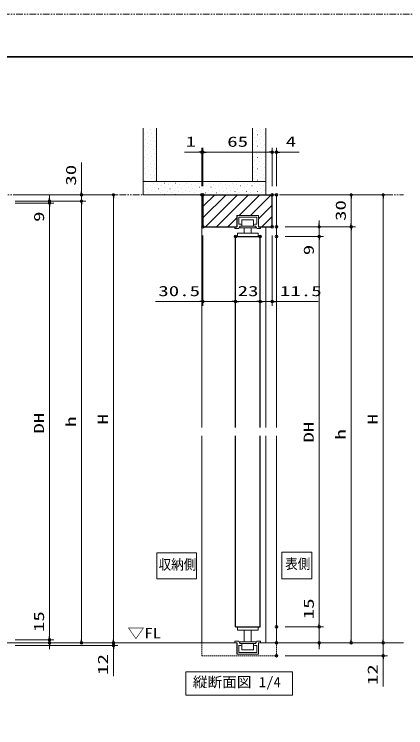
# Model space of a CAD drawing. Units: millimetres, scale not verified. Extents: x -1306 to 1306, y -607 to 607.
# Drawn here: x -646 to -279, y -75 to 594 of the extents above; entities that cross this region are included whole.
import ezdxf
from ezdxf.enums import TextEntityAlignment as Align

# ---------------------------------------------------------------- set-up
doc = ezdxf.new("R2010")
doc.units = ezdxf.units.MM
doc.header["$LTSCALE"] = 5
doc.header["$PDMODE"] = 32
doc.header["$PDSIZE"] = 2.5
doc.linetypes.add('USER1', pattern=[0.375, 0.25, -0.125])
doc.linetypes.add('USER2', pattern=[2.5, 1.25, -0.25, 0.25, -0.25, 0.25, -0.25])
for name, color, linetype, lineweight in [('0-1_線(白)', 7, 'Continuous', 30), ('0-2_線(黄)', 2, 'Continuous', 15), ('0-3_線(水)', 4, 'Continuous', 9), ('0-5_ハッチング', 6, 'Continuous', 9), ('0-6_点線(黄)', 2, 'USER1', 15), ('0-7_寸法線', 3, 'Continuous', 13), ('0-8_陰線', 4, 'USER2', 9), ('0-9_0', 3, 'Continuous', 25), ('0-A_DEFPOINTS', 7, 'Continuous', 5), ('0-C_図面枠', 7, 'Continuous', 35)]:
    doc.layers.add(name, color=color, linetype=linetype, lineweight=lineweight)
doc.styles.add('ＭＳ ゴシック', font='')
doc.styles.get('ＭＳ ゴシック').set_extended_font_data('MS Gothic')

# ---------------------------------------------------------------- blocks, each defined once
blk = doc.blocks.new('_DOT')
at = {"layer": '0-9_0'}
blk.add_line((-2.5, 0), (-5, 0), dxfattribs=at)
for points in [[(0, 0), (-2.5, 0), (-2.48, 0.313)], [(0, 0), (-2.48, -0.313), (-2.5, 0)], [(0, 0), (-2.48, 0.313), (-2.421, 0.622)], [(0, 0), (-2.421, -0.622), (-2.48, -0.313)], [(0, 0), (-2.421, 0.622), (-2.324, 0.92)], [(0, 0), (-2.324, -0.92), (-2.421, -0.622)], [(0, 0), (-2.324, 0.92), (-2.191, 1.204)], [(0, 0), (-2.191, -1.204), (-2.324, -0.92)], [(0, 0), (-2.191, 1.204), (-2.023, 1.469)], [(0, 0), (-2.023, -1.469), (-2.191, -1.204)], [(0, 0), (-2.023, 1.469), (-1.822, 1.711)], [(0, 0), (-1.822, -1.711), (-2.023, -1.469)], [(0, 0), (-1.822, 1.711), (-1.594, 1.926)], [(0, 0), (-1.594, -1.926), (-1.822, -1.711)], [(0, 0), (-1.594, 1.926), (-1.34, 2.111)], [(0, 0), (-1.34, -2.111), (-1.594, -1.926)], [(0, 0), (-1.34, 2.111), (-1.064, 2.262)], [(0, 0), (-1.064, -2.262), (-1.34, -2.111)], [(0, 0), (-1.064, 2.262), (-0.773, 2.378)], [(0, 0), (-0.773, -2.378), (-1.064, -2.262)], [(0, 0), (-0.773, 2.378), (-0.468, 2.456)], [(0, 0), (-0.468, -2.456), (-0.773, -2.378)], [(0, 0), (-0.468, 2.456), (-0.157, 2.495)], [(0, 0), (-0.157, -2.495), (-0.468, -2.456)], [(0, 0), (-0.157, 2.495), (0.157, 2.495)], [(0, 0), (0.157, -2.495), (-0.157, -2.495)], [(0, 0), (0.157, 2.495), (0.468, 2.456)], [(0, 0), (0.468, 2.456), (0.773, 2.378)], [(0, 0), (0.773, 2.378), (1.064, 2.262)], [(0, 0), (1.064, 2.262), (1.34, 2.111)], [(0, 0), (1.34, 2.111), (1.594, 1.926)], [(0, 0), (1.594, 1.926), (1.822, 1.711)], [(0, 0), (1.822, 1.711), (2.023, 1.469)], [(0, 0), (2.023, 1.469), (2.191, 1.204)], [(0, 0), (2.191, 1.204), (2.324, 0.92)], [(0, 0), (2.324, 0.92), (2.421, 0.622)], [(0, 0), (2.421, 0.622), (2.48, 0.313)], [(0, 0), (2.48, 0.313), (2.5, 0)], [(0, 0), (0.468, -2.456), (0.157, -2.495)], [(0, 0), (0.773, -2.378), (0.468, -2.456)], [(0, 0), (1.064, -2.262), (0.773, -2.378)], [(0, 0), (1.34, -2.111), (1.064, -2.262)], [(0, 0), (1.594, -1.926), (1.34, -2.111)], [(0, 0), (1.822, -1.711), (1.594, -1.926)], [(0, 0), (2.023, -1.469), (1.822, -1.711)], [(0, 0), (2.191, -1.204), (2.023, -1.469)], [(0, 0), (2.324, -0.92), (2.191, -1.204)], [(0, 0), (2.421, -0.622), (2.324, -0.92)], [(0, 0), (2.48, -0.313), (2.421, -0.622)], [(0, 0), (2.5, 0), (2.48, -0.313)]]:
    blk.add_solid(points, dxfattribs=at)

msp = doc.modelspace()

# ---------------------------------------------------------------- linework, layer by layer
at = {"layer": '0-1_線(白)'}
for p, q in [((-469.094, 424.763), (-469.094, 394.763)), ((-469.094, 424.763), (-404.094, 424.763)), ((-404.094, 394.763), (-404.094, 424.763)), ((-469.094, 394.763), (-437.294, 394.763)), ((-416.894, 394.763), (-404.094, 394.763)), ((-438.594, 385.763), (-415.594, 385.763)), ((-438.594, 206.763), (-438.594, 385.763)), ((-415.594, 206.763), (-415.594, 385.763)), ((-438.594, 19.763), (-438.594, 198.763)), ((-415.594, 19.763), (-415.594, 198.763)), ((-438.594, 19.763), (-415.594, 19.763))]:
    msp.add_line(p, q, dxfattribs=at)
at = {"layer": '0-2_線(黄)'}
for p, q in [((-525.094, 487.263), (-525.094, 424.763)), ((-512.594, 437.263), (-512.594, 487.263)), ((-422.594, 437.263), (-422.594, 487.263)), ((-410.094, 424.763), (-410.094, 487.263)), ((-525.094, 437.263), (-410.094, 437.263)), ((-525.094, 424.763), (-470.094, 424.763)), ((-1247.236, 4.763), (-437.294, 4.763)), ((-416.894, 4.763), (-281.081, 4.763))]:
    msp.add_line(p, q, dxfattribs=at)
msp.add_lwpolyline([(-485.207, -22.237), (-384.981, -22.237), (-384.981, -44.072), (-485.207, -44.072)], close=True, dxfattribs=at)
at = {"layer": '0-3_線(水)'}
for p, q in [((-400.094, 424.763), (-470.094, 424.763)), ((-470.094, 424.763), (-470.094, 206.763)), ((-400.094, 424.763), (-400.094, 206.763)), ((-435.594, 403.763), (-418.594, 403.763)), ((-435.594, 403.763), (-435.594, 397.263)), ((-418.594, 403.763), (-418.594, 397.263)), ((-439.094, 394.763), (-439.094, 393.263)), ((-437.094, 394.763), (-437.294, 394.763)), ((-435.594, 397.263), (-433.594, 397.263)), ((-434.594, 395.263), (-435.594, 393.263)), ((-418.594, 397.263), (-420.594, 397.263)), ((-419.594, 395.263), (-418.594, 393.263)), ((-417.094, 394.763), (-416.894, 394.763)), ((-415.094, 394.763), (-415.094, 393.263)), ((-410.094, 394.763), (-410.094, 206.763)), ((-439.094, 393.263), (-435.594, 393.263)), ((-430.344, 393.763), (-430.344, 388.963)), ((-423.844, 393.763), (-423.844, 388.963)), ((-415.094, 393.263), (-418.594, 393.263)), ((-470.094, 198.763), (-470.094, 4.763)), ((-410.094, 198.763), (-410.094, 4.763)), ((-400.094, 198.763), (-400.094, 4.763)), ((-430.344, 5.763), (-430.344, 16.563)), ((-423.844, 5.763), (-423.844, 16.563)), ((-439.094, 6.263), (-435.594, 6.263)), ((-434.594, 4.263), (-435.594, 6.263)), ((-435.594, 2.263), (-433.594, 2.263)), ((-435.594, -4.237), (-435.594, 2.263)), ((-418.594, 2.263), (-420.594, 2.263)), ((-419.594, 4.263), (-418.594, 6.263)), ((-415.094, 6.263), (-418.594, 6.263)), ((-418.594, -4.237), (-418.594, 2.263)), ((-415.094, 4.763), (-415.094, 6.263)), ((-418.594, -4.237), (-435.594, -4.237))]:
    msp.add_line(p, q, dxfattribs=at)
for points in [[(-437.094, 394.763), (-437.094, 405.263), (-417.094, 405.263), (-417.094, 394.763)], [(-432.544, 395.263), (-432.544, 401.263), (-421.644, 401.263), (-421.644, 395.263)], [(-436.794, 385.763), (-436.794, 388.963), (-417.394, 388.963), (-417.394, 385.763)], [(-436.794, 19.763), (-436.794, 16.563), (-417.394, 16.563), (-417.394, 19.763)], [(-415.094, 4.763), (-417.094, 4.763), (-417.094, -5.737), (-437.094, -5.737), (-437.094, 4.763), (-439.094, 4.763), (-439.094, 6.263)], [(-432.544, 4.263), (-432.544, -1.737), (-421.644, -1.737), (-421.644, 4.263)]]:
    msp.add_lwpolyline(points, dxfattribs=at)
for points in [[(-434.594, 395.263), (-434.594, 393.763), (-419.594, 393.763), (-419.594, 395.263)], [(-434.594, 4.263), (-434.594, 5.763), (-419.594, 5.763), (-419.594, 4.263)]]:
    msp.add_lwpolyline(points, close=True, dxfattribs=at)
for centre, start, end in [((-433.594, 396.263), 270, 89.99996), ((-420.594, 396.263), 90, 270), ((-433.594, 3.263), 270, 89.99996), ((-420.594, 3.263), 90, 270)]:
    msp.add_arc(centre, 1, start, end, dxfattribs=at)
at = {"layer": '0-5_ハッチング'}
for p, q in [((-521.257, 483.558), (-521.207, 483.558)), ((-518.605, 486.21), (-518.555, 486.21)), ((-517.279, 482.232), (-517.229, 482.232)), ((-514.627, 484.884), (-514.577, 484.884)), ((-421.82, 482.232), (-421.77, 482.232)), ((-419.168, 484.884), (-419.118, 484.884)), ((-415.19, 483.558), (-415.14, 483.558)), ((-412.539, 486.21), (-412.489, 486.21)), ((-411.213, 482.232), (-411.163, 482.232)), ((-523.908, 480.907), (-523.858, 480.907)), ((-522.582, 476.929), (-522.532, 476.929)), ((-519.931, 479.581), (-519.881, 479.581)), ((-518.605, 475.603), (-518.555, 475.603)), ((-515.953, 478.255), (-515.903, 478.255)), ((-513.302, 480.907), (-513.252, 480.907)), ((-420.494, 478.255), (-420.444, 478.255)), ((-417.842, 480.907), (-417.792, 480.907)), ((-416.516, 476.929), (-416.466, 476.929)), ((-413.865, 479.581), (-413.815, 479.581)), ((-412.539, 475.603), (-412.489, 475.603)), ((-523.908, 470.3), (-523.858, 470.3)), ((-521.257, 472.952), (-521.207, 472.952)), ((-519.931, 468.974), (-519.881, 468.974)), ((-517.279, 471.626), (-517.229, 471.626)), ((-514.627, 474.277), (-514.577, 474.277)), ((-513.302, 470.3), (-513.252, 470.3)), ((-421.82, 471.626), (-421.77, 471.626)), ((-419.168, 474.277), (-419.118, 474.277)), ((-417.842, 470.3), (-417.792, 470.3)), ((-415.19, 472.952), (-415.14, 472.952)), ((-413.865, 468.974), (-413.815, 468.974)), ((-411.213, 471.626), (-411.163, 471.626)), ((-522.582, 466.322), (-522.532, 466.322)), ((-521.257, 462.345), (-521.207, 462.345)), ((-518.605, 464.997), (-518.555, 464.997)), ((-515.953, 467.648), (-515.903, 467.648)), ((-514.627, 463.671), (-514.577, 463.671)), ((-420.494, 467.648), (-420.444, 467.648)), ((-419.168, 463.671), (-419.118, 463.671)), ((-416.516, 466.322), (-416.466, 466.322)), ((-415.19, 462.345), (-415.14, 462.345)), ((-412.539, 464.997), (-412.489, 464.997)), ((-523.908, 459.693), (-523.858, 459.693)), ((-522.582, 455.716), (-522.532, 455.716)), ((-519.931, 458.367), (-519.881, 458.367)), ((-517.279, 461.019), (-517.229, 461.019)), ((-515.953, 457.042), (-515.903, 457.042)), ((-513.302, 459.693), (-513.252, 459.693)), ((-421.82, 461.019), (-421.77, 461.019)), ((-420.494, 457.042), (-420.444, 457.042)), ((-417.842, 459.693), (-417.792, 459.693)), ((-416.516, 455.716), (-416.466, 455.716)), ((-413.865, 458.367), (-413.815, 458.367)), ((-411.213, 461.019), (-411.163, 461.019)), ((-523.908, 449.087), (-523.858, 449.087)), ((-521.257, 451.738), (-521.207, 451.738)), ((-518.605, 454.39), (-518.555, 454.39)), ((-517.279, 450.413), (-517.229, 450.413)), ((-514.627, 453.064), (-514.577, 453.064)), ((-513.302, 449.087), (-513.252, 449.087)), ((-421.82, 450.413), (-421.77, 450.413)), ((-419.168, 453.064), (-419.118, 453.064)), ((-417.842, 449.087), (-417.792, 449.087)), ((-415.19, 451.738), (-415.14, 451.738)), ((-412.539, 454.39), (-412.489, 454.39)), ((-411.213, 450.413), (-411.163, 450.413)), ((-522.582, 445.109), (-522.532, 445.109)), ((-519.931, 447.761), (-519.881, 447.761)), ((-518.605, 443.783), (-518.555, 443.783)), ((-515.953, 446.435), (-515.903, 446.435)), ((-514.627, 442.458), (-514.577, 442.458)), ((-420.494, 446.435), (-420.444, 446.435)), ((-419.168, 442.458), (-419.118, 442.458)), ((-416.516, 445.109), (-416.466, 445.109)), ((-413.865, 447.761), (-413.815, 447.761)), ((-412.539, 443.783), (-412.489, 443.783)), ((-523.908, 438.48), (-523.858, 438.48)), ((-521.257, 441.132), (-521.207, 441.132)), ((-519.931, 437.154), (-519.881, 437.154)), ((-517.279, 439.806), (-517.229, 439.806)), ((-515.953, 435.828), (-515.903, 435.828)), ((-513.302, 438.48), (-513.252, 438.48)), ((-509.324, 437.154), (-509.274, 437.154)), ((-505.347, 435.828), (-505.297, 435.828)), ((-498.717, 437.154), (-498.667, 437.154)), ((-494.74, 435.828), (-494.69, 435.828)), ((-488.111, 437.154), (-488.061, 437.154)), ((-484.133, 435.828), (-484.083, 435.828)), ((-477.504, 437.154), (-477.454, 437.154)), ((-473.527, 435.828), (-473.477, 435.828)), ((-466.898, 437.154), (-466.848, 437.154)), ((-462.92, 435.828), (-462.87, 435.828)), ((-456.291, 437.154), (-456.241, 437.154)), ((-452.314, 435.828), (-452.264, 435.828)), ((-445.684, 437.154), (-445.634, 437.154)), ((-441.707, 435.828), (-441.657, 435.828)), ((-435.078, 437.154), (-435.028, 437.154)), ((-431.1, 435.828), (-431.05, 435.828)), ((-424.471, 437.154), (-424.421, 437.154)), ((-421.82, 439.806), (-421.77, 439.806)), ((-420.494, 435.828), (-420.444, 435.828)), ((-417.842, 438.48), (-417.792, 438.48)), ((-415.19, 441.132), (-415.14, 441.132)), ((-413.865, 437.154), (-413.815, 437.154)), ((-411.213, 439.806), (-411.163, 439.806)), ((-522.582, 434.503), (-522.532, 434.503)), ((-521.257, 430.525), (-521.207, 430.525)), ((-518.605, 433.177), (-518.555, 433.177)), ((-517.279, 429.199), (-517.229, 429.199)), ((-514.627, 431.851), (-514.577, 431.851)), ((-511.976, 434.503), (-511.926, 434.503)), ((-510.65, 430.525), (-510.6, 430.525)), ((-507.998, 433.177), (-507.948, 433.177)), ((-506.672, 429.199), (-506.622, 429.199)), ((-504.021, 431.851), (-503.971, 431.851)), ((-501.369, 434.503), (-501.319, 434.503)), ((-500.043, 430.525), (-499.993, 430.525)), ((-497.392, 433.177), (-497.342, 433.177)), ((-496.066, 429.199), (-496.016, 429.199)), ((-493.414, 431.851), (-493.364, 431.851)), ((-490.763, 434.503), (-490.713, 434.503)), ((-489.437, 430.525), (-489.387, 430.525)), ((-486.785, 433.177), (-486.735, 433.177)), ((-485.459, 429.199), (-485.409, 429.199)), ((-482.808, 431.851), (-482.758, 431.851)), ((-480.156, 434.503), (-480.106, 434.503)), ((-478.83, 430.525), (-478.78, 430.525)), ((-476.178, 433.177), (-476.128, 433.177)), ((-474.853, 429.199), (-474.803, 429.199)), ((-472.201, 431.851), (-472.151, 431.851)), ((-469.549, 434.503), (-469.499, 434.503)), ((-468.224, 430.525), (-468.174, 430.525)), ((-465.572, 433.177), (-465.522, 433.177)), ((-464.246, 429.199), (-464.196, 429.199)), ((-461.594, 431.851), (-461.544, 431.851)), ((-458.943, 434.503), (-458.893, 434.503)), ((-457.617, 430.525), (-457.567, 430.525)), ((-454.965, 433.177), (-454.915, 433.177)), ((-453.639, 429.199), (-453.589, 429.199)), ((-450.988, 431.851), (-450.938, 431.851)), ((-448.336, 434.503), (-448.286, 434.503)), ((-447.01, 430.525), (-446.96, 430.525)), ((-444.359, 433.177), (-444.309, 433.177)), ((-443.033, 429.199), (-442.983, 429.199)), ((-440.381, 431.851), (-440.331, 431.851)), ((-437.73, 434.503), (-437.68, 434.503)), ((-436.404, 430.525), (-436.354, 430.525)), ((-433.752, 433.177), (-433.702, 433.177)), ((-432.426, 429.199), (-432.376, 429.199)), ((-429.775, 431.851), (-429.725, 431.851)), ((-427.123, 434.503), (-427.073, 434.503)), ((-425.797, 430.525), (-425.747, 430.525)), ((-423.145, 433.177), (-423.095, 433.177)), ((-421.82, 429.199), (-421.77, 429.199)), ((-419.168, 431.851), (-419.118, 431.851)), ((-416.516, 434.503), (-416.466, 434.503)), ((-415.19, 430.525), (-415.14, 430.525)), ((-412.539, 433.177), (-412.489, 433.177)), ((-411.213, 429.199), (-411.163, 429.199)), ((-523.908, 427.874), (-523.858, 427.874)), ((-519.931, 426.548), (-519.881, 426.548)), ((-515.953, 425.222), (-515.903, 425.222)), ((-513.302, 427.874), (-513.252, 427.874)), ((-509.324, 426.548), (-509.274, 426.548)), ((-505.347, 425.222), (-505.297, 425.222)), ((-502.695, 427.874), (-502.645, 427.874)), ((-498.717, 426.548), (-498.667, 426.548)), ((-494.74, 425.222), (-494.69, 425.222)), ((-492.088, 427.874), (-492.038, 427.874)), ((-488.111, 426.548), (-488.061, 426.548)), ((-484.133, 425.222), (-484.083, 425.222)), ((-481.482, 427.874), (-481.432, 427.874)), ((-477.504, 426.548), (-477.454, 426.548)), ((-473.527, 425.222), (-473.477, 425.222)), ((-470.875, 427.874), (-470.825, 427.874)), ((-469.094, 424.351), (-468.682, 424.763)), ((-469.094, 413.744), (-458.076, 424.763)), ((-469.094, 403.138), (-447.469, 424.763)), ((-466.898, 426.548), (-466.848, 426.548)), ((-466.862, 394.763), (-436.862, 424.763)), ((-462.92, 425.222), (-462.87, 425.222)), ((-460.269, 427.874), (-460.219, 427.874)), ((-456.291, 426.548), (-456.241, 426.548)), ((-456.256, 394.763), (-426.256, 424.763)), ((-452.314, 425.222), (-452.264, 425.222)), ((-449.662, 427.874), (-449.612, 427.874)), ((-445.684, 426.548), (-445.634, 426.548)), ((-441.707, 425.222), (-441.657, 425.222)), ((-439.055, 427.874), (-439.005, 427.874)), ((-435.149, 405.263), (-415.649, 424.763)), ((-435.078, 426.548), (-435.028, 426.548)), ((-431.1, 425.222), (-431.05, 425.222)), ((-428.449, 427.874), (-428.399, 427.874)), ((-424.543, 405.263), (-405.043, 424.763)), ((-424.471, 426.548), (-424.421, 426.548)), ((-420.494, 425.222), (-420.444, 425.222)), ((-417.842, 427.874), (-417.792, 427.874)), ((-413.865, 426.548), (-413.815, 426.548)), ((-416.894, 402.305), (-404.094, 415.105)), ((-445.649, 394.763), (-437.294, 403.118)), ((-413.829, 394.763), (-404.094, 404.498))]:
    msp.add_line(p, q, dxfattribs=at)
at = {"layer": '0-6_点線(黄)'}
for p, q in [((-470.094, 4.763), (-470.094, -7.237)), ((-400.094, 4.763), (-400.094, -7.237)), ((-470.094, -7.237), (-400.094, -7.237))]:
    msp.add_line(p, q, dxfattribs=at)
at = {"layer": '0-7_寸法線'}
for p, q in [((-470.094, 432.763), (-470.094, 468.763)), ((-469.094, 432.763), (-469.094, 468.763)), ((-469.094, 432.763), (-469.094, 468.763)), ((-404.094, 432.763), (-404.094, 468.763)), ((-404.094, 432.763), (-404.094, 468.763)), ((-400.094, 432.763), (-400.094, 468.763)), ((-473.094, 464.763), (-486.475, 464.763)), ((-469.094, 464.763), (-470.094, 464.763)), ((-466.094, 464.763), (-407.094, 464.763)), ((-466.094, 464.763), (-463.094, 464.763)), ((-407.094, 464.763), (-410.094, 464.763)), ((-404.094, 464.763), (-400.094, 464.763)), ((-397.094, 464.763), (-378.951, 464.763)), ((-583.08, 427.763), (-583.08, 454.954)), ((-645.08, 424.763), (-549.08, 424.763)), ((-645.08, 424.763), (-579.08, 424.763)), ((-613.08, 421.763), (-613.08, 424.763)), ((-583.08, 418.763), (-583.08, 424.763)), ((-553.08, 421.763), (-553.08, 7.763)), ((-392.094, 424.763), (-296.094, 424.763)), ((-392.094, 424.763), (-326.094, 424.763)), ((-330.094, 421.763), (-330.094, 397.763)), ((-300.094, 421.763), (-300.094, 7.763)), ((-645.08, 418.763), (-579.08, 418.763)), ((-645.08, 418.763), (-579.08, 418.763)), ((-645.08, 418.763), (-609.08, 418.763)), ((-645.08, 416.963), (-609.08, 416.963)), ((-645.08, 416.963), (-609.08, 416.963)), ((-613.08, 418.763), (-613.08, 416.963)), ((-583.08, 415.763), (-583.08, 412.763)), ((-583.08, 415.763), (-583.08, 7.763)), ((-613.08, 413.963), (-613.08, 10.763)), ((-613.08, 413.963), (-613.08, 396.773)), ((-392.094, 394.763), (-326.094, 394.763)), ((-392.094, 394.763), (-326.094, 394.763)), ((-392.094, 394.763), (-356.094, 394.763)), ((-360.094, 397.763), (-360.094, 400.763)), ((-360.094, 394.763), (-360.094, 385.763)), ((-330.094, 391.763), (-330.094, 7.763)), ((-469.094, 386.763), (-469.094, 320.763)), ((-404.094, 386.763), (-404.094, 320.763)), ((-392.094, 385.763), (-356.094, 385.763)), ((-392.094, 385.763), (-356.094, 385.763)), ((-360.094, 382.763), (-360.094, 22.763)), ((-360.094, 382.763), (-360.094, 365.573)), ((-438.594, 377.763), (-438.594, 320.763)), ((-438.594, 377.763), (-438.594, 320.763)), ((-415.594, 377.763), (-415.594, 320.763)), ((-415.594, 377.763), (-415.594, 320.763)), ((-472.094, 324.763), (-513.571, 324.763)), ((-438.594, 324.763), (-469.094, 324.763)), ((-441.594, 324.763), (-444.594, 324.763)), ((-438.594, 324.763), (-415.594, 324.763)), ((-435.594, 324.763), (-432.594, 324.763)), ((-418.594, 324.763), (-421.594, 324.763)), ((-415.594, 324.763), (-404.094, 324.763)), ((-412.594, 324.763), (-409.594, 324.763)), ((-401.094, 324.763), (-361.047, 324.763)), ((-360.094, 22.763), (-360.094, 48.525)), ((-613.08, 10.763), (-613.08, 36.525)), ((-392.094, 19.763), (-356.094, 19.763)), ((-392.094, 19.763), (-356.094, 19.763)), ((-360.094, 4.763), (-360.094, 19.763)), ((-645.08, 7.763), (-609.08, 7.763)), ((-645.08, 7.763), (-609.08, 7.763)), ((-613.08, 4.763), (-613.08, 7.763)), ((-553.08, 7.763), (-553.08, 10.763)), ((-300.094, 7.763), (-300.094, 10.763)), ((-645.08, 4.763), (-549.08, 4.763)), ((-645.08, 4.763), (-609.08, 4.763)), ((-645.08, 4.763), (-579.08, 4.763)), ((-645.08, 4.763), (-549.08, 4.763)), ((-645.08, 2.363), (-549.08, 2.363)), ((-613.08, 1.763), (-613.08, -1.237)), ((-553.08, 4.763), (-553.08, 2.363)), ((-392.094, 4.763), (-296.094, 4.763)), ((-392.094, 4.763), (-326.094, 4.763)), ((-392.094, 4.763), (-356.094, 4.763)), ((-392.094, 4.763), (-296.094, 4.763)), ((-360.094, 1.763), (-360.094, -1.237)), ((-300.094, 4.763), (-300.094, -7.237)), ((-553.08, -0.637), (-553.08, -26.399)), ((-392.094, -7.237), (-296.094, -7.237)), ((-300.094, -10.237), (-300.094, -35.999))]:
    msp.add_line(p, q, dxfattribs=at)
for points in [[(-437.294, 394.763), (-437.294, 405.263), (-416.894, 405.263), (-416.894, 394.763)], [(-437.294, 4.763), (-437.294, -5.737), (-416.894, -5.737), (-416.894, 4.763)]]:
    msp.add_lwpolyline(points, dxfattribs=at)
for points in [[(-512.49, 64.692), (-512.49, 89.209), (-475.094, 89.209), (-475.094, 64.692)], [(-395.094, 64.692), (-395.094, 89.849), (-366.929, 89.849), (-366.929, 64.692)]]:
    msp.add_lwpolyline(points, close=True, dxfattribs=at)
at = {"layer": '0-8_陰線'}
for p, q in [((387.036, 594), (-1292.964, 594)), ((-1247.236, 424.763), (-281.081, 424.763))]:
    msp.add_line(p, q, dxfattribs=at)
at = {"layer": '0-A_DEFPOINTS'}
for p in [(-470.094, 464.763), (-404.094, 464.763), (-400.094, 464.763), (-583.08, 424.763), (-470.094, 424.763), (-469.094, 424.763), (-404.094, 424.763), (-400.094, 424.763), (-400.094, 424.763), (-613.08, 418.763), (-469.094, 394.763), (-404.094, 394.763), (-400.094, 394.763), (-330.094, 394.763), (-438.594, 385.763), (-415.594, 385.763), (-400.094, 385.763), (-400.094, 385.763), (-360.094, 385.763), (-438.594, 324.763), (-415.594, 324.763), (-404.094, 324.763), (-400.094, 19.763), (-360.094, 19.763), (-613.08, 7.763), (-613.08, 4.763), (-583.08, 4.763), (-553.08, 4.763), (-553.08, 2.363), (-400.094, 4.763), (-360.094, 4.763), (-330.094, 4.763), (-300.094, 4.763), (-400.094, -7.237), (-300.094, -7.237)]:
    msp.add_point(p, dxfattribs=at)
at = {"layer": '0-C_図面枠'}
msp.add_lwpolyline([(-1252.964, -554), (347.036, -554), (347.036, 554), (-1252.964, 554)], close=True, dxfattribs=at)

# ---------------------------------------------------------------- block references
at = {"layer": '0-7_寸法線', "xscale": 0.6, "yscale": 0.6}
for p in [(-470.094, 464.763), (-404.094, 464.763), (-404.094, 464.763), (-469.094, 324.763), (-438.594, 324.763), (-415.594, 324.763)]:
    msp.add_blockref('_DOT', p, dxfattribs=at)
for p, rotation in [((-469.094, 464.763), 180), ((-469.094, 464.763), 180), ((-400.094, 464.763), 180), ((-613.08, 418.763), 270), ((-583.08, 424.763), 270), ((-553.08, 424.763), 90), ((-330.094, 424.763), 90), ((-300.094, 424.763), 90), ((-613.08, 416.963), 90), ((-613.08, 416.963), 90), ((-583.08, 418.763), 90), ((-583.08, 418.763), 90), ((-360.094, 394.763), 270), ((-330.094, 394.763), 270), ((-330.094, 394.763), 90), ((-360.094, 385.763), 90), ((-360.094, 385.763), 90), ((-438.594, 324.763), 180), ((-415.594, 324.763), 180), ((-404.094, 324.763), 180), ((-360.094, 19.763), 270), ((-360.094, 19.763), 270), ((-613.08, 7.763), 270), ((-613.08, 7.763), 270), ((-583.08, 4.763), 270), ((-553.08, 4.763), 270), ((-553.08, 4.763), 270), ((-330.094, 4.763), 270), ((-300.094, 4.763), 270), ((-300.094, 4.763), 270), ((-613.08, 4.763), 90), ((-553.08, 2.363), 90), ((-360.094, 4.763), 90), ((-300.094, -7.237), 90)]:
    msp.add_blockref('_DOT', p, dxfattribs=dict(at, rotation=rotation))

# ---------------------------------------------------------------- texts
at = {"layer": '0-2_線(黄)', "style": 'ＭＳ ゴシック'}
for s, width, p in [('▽FL', 1.2, (-539.805, 6.207)), ('縦断面図 1/4', 1.05, (-478.653, -39.615))]:
    msp.add_text(s, height=9.621, dxfattribs=dict(at, width=width)).set_placement(p, align=Align.BOTTOM_LEFT)
at = {"layer": '0-7_寸法線', "style": 'ＭＳ ゴシック'}
for s, width, p in [('1', 1.5, (-485.332, 466.913)), ('65', 1.5, (-446.356, 466.913)), ('4', 1.5, (-391.523, 466.913)), ('30.5', 1.5, (-510.999, 326.913)), ('23', 1.5, (-436.618, 326.913)), ('11.5', 1.5, (-396.951, 326.913)), ('収納側', 0.9, (-510.743, 70.586)), ('表側', 0.9, (-391.967, 71.19))]:
    msp.add_text(s, height=9.604, dxfattribs=dict(at, width=width)).set_placement(p, align=Align.BOTTOM_LEFT)
at = {"layer": '0-7_寸法線', "style": 'ＭＳ ゴシック', "width": 1.5}
for s, p in [('30', (-585.23, 433.335)), ('30', (-332.244, 400.239)), ('9', (-615.23, 399.344)), ('9', (-362.244, 368.144)), ('DH', (-615.23, 200.925)), ('h', (-585.23, 207.239)), ('H', (-555.23, 209.525)), ('H', (-302.244, 209.525)), ('DH', (-362.244, 192.525)), ('h', (-332.244, 195.239)), ('15', (-362.244, 26.906)), ('15', (-615.23, 14.906)), ('12', (-555.23, -25.256)), ('12', (-302.244, -34.856))]:
    msp.add_text(s, height=9.604, rotation=90, dxfattribs=at).set_placement(p, align=Align.BOTTOM_LEFT)

doc.saveas('drawing.dxf')
